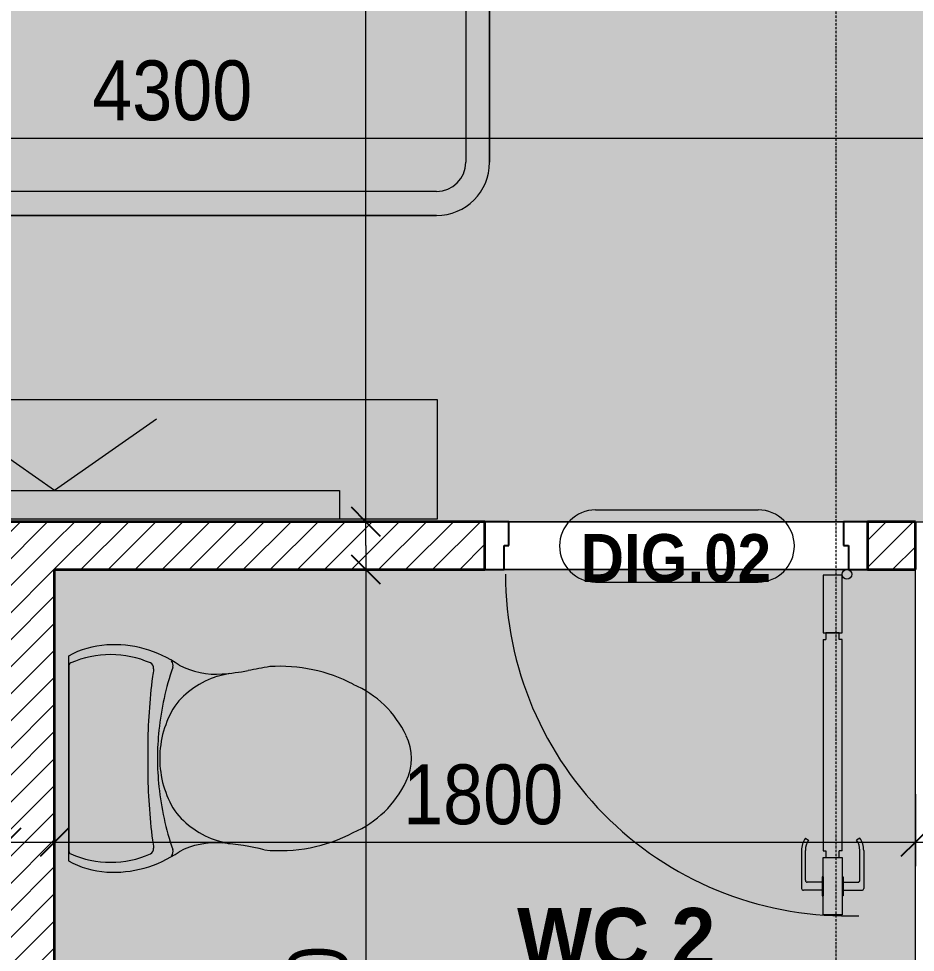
# Model space of a CAD drawing. Header units: millimetres. Extents: x 31499 to 223976, y 3719 to 80291.
# Drawn here: x 39978 to 41853, y 74437 to 76388 of the extents above; entities that cross this region are included whole.
import ezdxf

# ---------------------------------------------------------------- set-up
doc = ezdxf.new("R2010")
doc.units = ezdxf.units.MM
doc.linetypes.add('Dash Dot 3_16_', pattern=[7.9375, 4.7625, -1.5875, 0, -1.5875])
for name, color, linetype, lineweight in [('0-1', 7, 'Continuous', 5), ('A-ANNO-DIMS', 211, 'Continuous', 9), ('A-ANNO-DIMS-50', 211, 'Continuous', 9), ('A-DETL-GENF-1', 7, 'Continuous', 18), ('A-DETL-THIN', 151, 'Continuous', 18), ('A-DOOR', 31, 'Continuous', 18), ('A-DOOR-1', 7, 'Continuous', 18), ('A-DOOR-3', 90, 'Continuous', 25), ('A-DOOR-IDEN', 31, 'Continuous', 9), ('A-FLOR-3', 7, 'Continuous', 18), ('A-WALL-5', 250, 'Continuous', 35), ('A-WALL-PATT-1', 9, 'Continuous', 18), ('G-ANNO-SYMB-1', 111, 'Dash Dot 3_16_', 18), ('G-ANNO-TEXT-1', 7, 'Continuous', 9), ('I-FURN', 30, 'Continuous', 18), ('I-FURN-2', 253, 'Continuous', 18), ('P-SANR-FIXT', 6, 'Continuous', 18), ('P-SANR-FIXT-1', 253, 'Continuous', 18)]:
    doc.layers.add(name, color=color, linetype=linetype, lineweight=lineweight)
doc.styles.add('Arial_B', font='arialbd.ttf', dxfattribs={"width": 0.9, "height": 100})
doc.styles.add('Arial_B_2', font='arialbd.ttf', dxfattribs={"width": 0.95, "height": 125})
doc.styles.add('UTM Avo', font='', dxfattribs={"width": 0.9, "height": 125})
doc.styles.get('UTM Avo').set_extended_font_data('UTM Avo')
doc.dimstyles.new('1_Dim_chi_tiet_2_5', dxfattribs={"dimscale": 304.8, "dimtxt": 124.912619, "dimasz": 0.19685, "dimexe": 0.164042, "dimexo": 0.0625, "dimgap": 0.016404, "dimtad": 1, "dimdec": 0, "dimrnd": 5, "dimzin": 0, "dimdsep": 46, "dimtxsty": 'UTM Avo', "dimblk1": 'OBLIQUE', "dimblk2": 'OBLIQUE', "dimsah": 1, "dimcen": 0.09, "dimdle": 0.164042, "dimazin": 0, "dimtfac": 1, "dimtdec": 4, "dimtix": 1, "dimtmove": 0, "dimatfit": 3, "dimfxl": 0.328084, "dimfxlon": 1, "dimtvp": 1, "dimtolj": 1, "dimtzin": 0, "dimarcsym": 2})
pattern_1 = [(45, (0, 0), (-28.284271, 28.284271), [])]

# ---------------------------------------------------------------- blocks, each defined once
blk = doc.blocks.new('DOOR_CW_01 CANH MO-PANEL KINH - DIG_02-800x2200-CỬA NHÔM KÍNH-400864-TKCS_CĂN HỘ LOẠI 2A - MẶT BẰNG')
at = {"layer": 'A-DETL-GENF-1'}
for p, q in [((-347, 772), (-307, 772)), ((-347, 652), (-347, 772)), ((-307, 772), (-307, 652)), ((-349, 731.8), (-347, 731.8)), ((-349, 692.2), (-349, 731.8)), ((-347, 692.2), (-347, 731.8)), ((-307, 692.2), (-307, 731.8)), ((-305, 731.8), (-307, 731.8)), ((-305, 692.2), (-305, 731.8)), ((-392, 637), (-392, 716.5)), ((-349, 720.5), (-388, 720.5)), ((-349, 703.5), (-380, 703.5)), ((-305, 720.5), (-266, 720.5)), ((-305, 703.5), (-274, 703.5)), ((-262, 637), (-262, 716.5)), ((-384, 699.5), (-384, 637)), ((-347, 692.2), (-349, 692.2)), ((-307, 692.2), (-305, 692.2)), ((-270, 699.5), (-270, 637)), ((-307, 652), (-347, 652)), ((-313, 652), (-341, 652)), ((-341, 652), (-341, 638)), ((-313, 638), (-313, 652)), ((-347, 638), (-341, 638)), ((-347, 638), (-347, 196)), ((-307, 638), (-313, 638)), ((-307, 196), (-307, 638)), ((-383.9, 611.2), (-377.3, 615.8)), ((-270.1, 611.2), (-276.7, 615.8)), ((-347, 196), (-341, 196)), ((-341, 196), (-341, 182)), ((-307, 196), (-313, 196)), ((-313, 182), (-313, 196)), ((-307, 182), (-347, 182)), ((-347, 182), (-347, 62)), ((-341, 182), (-313, 182)), ((-307, 62), (-307, 182)), ((-347, 62), (-307, 62))]:
    blk.add_line(p, q, dxfattribs=at)
blk.add_circle((-357, 60), 10, dxfattribs=at)
for centre, radius, start, end in [((-357, 60), 714, 360, 92), ((-388, 716.5), 4, 90, 180), ((-380, 699.5), 4, 90, 180), ((-274, 699.5), 4, 0, 90), ((-266, 716.5), 4, 0, 90), ((-347, 637), 45, 180, 215), ((-347, 637), 37, 180, 215), ((-307, 637), 37, 325, 0), ((-307, 637), 45, 325, 0)]:
    blk.add_arc(centre, radius, start, end, dxfattribs=at)
at = {"layer": 'A-DOOR-1'}
blk.add_line((-357, 50), (-332, 50), dxfattribs=at)
at = {"layer": 'A-DOOR-3'}
for p, q in [((-360, 50), (-400, 50)), ((-400, 50), (-400, -50)), ((-360, 0), (-360, 50)), ((400, 50), (360, 50)), ((360, 50), (360, 0)), ((400, -50), (400, 50)), ((-350, 0), (-360, 0)), ((-350, -50), (-350, 0)), ((360, 0), (350, 0)), ((350, 0), (350, -50)), ((-400, -50), (-350, -50)), ((350, -50), (400, -50))]:
    blk.add_line(p, q, dxfattribs=at)
blk = doc.blocks.new('TOILET - TOILET-348229-TKCS_CĂN HỘ LOẠI 2A - MẶT BẰNG')
at = {"layer": 'P-SANR-FIXT-1'}
for p, q in [((214.2, -19.1), (-214.2, -19.1)), ((194, -19.9), (-194, -19.9)), ((-171.7, -330.3), (-178.6, -355.5)), ((171.7, -330.3), (178.6, -355.5))]:
    blk.add_line(p, q, dxfattribs=at)
for centre, radius, start, end in [((-46.1, -111.1), 191.6, 151.2809, 176.4513), ((46.1, -111.1), 191.6, 3.5487, 28.7191), ((-9.8, -107.2), 207.3, 156.2862, 203.7138), ((-193.7, -26.4), 6.48, 92.3168, 156.2862), ((193.7, -26.4), 6.48, 23.7138, 87.6832), ((9.8, -107.2), 207.3, 336.2862, 23.7138), ((1.9, -114.1), 239.7, 176.4513, 195.2961), ((-1.9, -114.1), 239.7, 344.7039, 3.5487), ((-4, -115.7), 233.6, 195.2961, 215.2147), ((-189.1, -185.5), 11.7, 205.4105, 277.5788), ((178.9, -2951.3), 2778.4, 97.2351, 97.5788), ((-14.3, -1400.4), 1215.6, 90.3974, 97.407), ((0, -3462.8), 3278, 89.6026, 90.3974), ((14.3, -1400.4), 1215.6, 82.593, 89.6026), ((-178.9, -2951.3), 2778.4, 82.4212, 82.7649), ((189.1, -185.5), 11.7, 262.4212, 334.5895), ((4, -115.7), 233.6, 324.7853, 344.7039), ((0.6, -792.1), 586.9, 95.8322, 108.9927), ((0, -416), 206.1, 90, 122.0732), ((0, -786.7), 581.5, 84.1678, 95.8322), ((0, -416), 206.1, 57.9268, 90), ((-0.6, -792.1), 586.9, 71.0073, 84.1678), ((-195, -224.1), 13.8, 230.6724, 288.9927), ((-343.5, -327.4), 167.3, 355.4559, 27.38), ((-0.4, -384), 179.5, 127.4036, 162.5964), ((0.4, -384), 179.5, 17.4036, 52.5964), ((343.5, -327.4), 167.3, 152.62, 184.5441), ((195, -224.1), 13.8, 251.0073, 309.3276), ((-719.2, -297.5), 544.3, 346.0536, 355.4559), ((719.2, -297.5), 544.3, 184.5441, 190.2879), ((-1948.3, -805.1), 2171.2, 9.681, 10.8949), ((137.1, -461.2), 329.8, 174.3487, 207.6878), ((-137.1, -461.2), 329.8, 332.3122, 3.6835), ((45.1, -528.6), 217.6, 203.2216, 244.7718), ((-45.1, -528.6), 217.6, 295.2282, 336.7784), ((0, -624.4), 111.7, 244.7718, 295.2282)]:
    blk.add_arc(centre, radius, start, end, dxfattribs=at)
blk = doc.blocks.new('GIUONG NGU-2TAB-1600x2000 - GIUONG NGU-2TAB-1600x2000-V5-TKCS_CĂN HỘ LOẠI 2A - MẶT BẰNG')
at = {"layer": 'I-FURN-2'}
for p, q in [((2108.2, -1938.9), (2108.2, -50)), ((2108.2, -50), (2108.2, -1938.9)), ((2058.2, -100), (2058.2, -1938.9)), ((1997.1, -2000), (569.6, -2000)), ((569.6, -2050), (1997.1, -2050)), ((1997.1, -2050), (569.6, -2050))]:
    blk.add_line(p, q, dxfattribs=at)
for radius, end in [(111.1, 360), (61.1, 0), (111.1, 0)]:
    blk.add_arc((1997.1, -1938.9), radius, 270, end, dxfattribs=at)
blk = doc.blocks.new('RES_BAN AN - RES_BAN AN-901221-TKCS_CĂN HỘ LOẠI 2A - MẶT BẰNG')
at = {"layer": 'I-FURN-2'}
for p, q in [((0, 250), (1600, 250)), ((0, 0), (0, 250)), ((1600, 250), (1600, 0)), ((1600, 0), (0, 0))]:
    blk.add_line(p, q, dxfattribs=at)
blk = doc.blocks.new('KE TIVI-2 - KE TIVI-2-901222-TKCS_CĂN HỘ LOẠI 2A - MẶT BẰNG')
at = {"layer": 'I-FURN-2'}
for p, q in [((0, 60), (-245.7, 232.1)), ((213, 209.1), (0, 60)), ((-595.6, 60), (595.6, 60)), ((-595.6, 0), (-595.6, 60)), ((595.6, 60), (595.6, 0)), ((595.6, 0), (-595.6, 0))]:
    blk.add_line(p, q, dxfattribs=at)
blk = doc.blocks.new('NCV_TKTC_TANG 2_rvt-1-TKCS_CĂN HỘ LOẠI 2A - MẶT BẰNG')
at = {"layer": 'A-WALL-PATT-1'}
h = blk.add_hatch(dxfattribs=at)
h.set_pattern_fill('FP_1', color=256, style=0, pattern_type=2)
h.set_pattern_definition(pattern_1)
h.paths.add_polyline_path([(38353, 75236.9), (40052.6, 75236.9), (40052.6, 75336.9), (38152.6, 75336.9), (38152.6, 75236.9)])
h = blk.add_hatch(dxfattribs=at)
h.set_pattern_fill('FP_1', color=256, style=0, pattern_type=2)
h.set_pattern_definition(pattern_1)
h.paths.add_polyline_path([(40952.6, 75236.9), (40952.6, 75336.9), (40052.6, 75336.9), (40052.6, 75236.9), (40555.2, 75236.9)])
h.paths.add_polyline_path([(41852.6, 75236.9), (41852.6, 75336.9), (41752.6, 75336.9), (41752.6, 75236.9)])
h = blk.add_hatch(dxfattribs=at)
h.set_pattern_fill('FP_1', color=256, style=0, pattern_type=2)
h.set_pattern_definition(pattern_1)
h.paths.add_polyline_path([(40052.6, 73436.9), (40052.6, 75236.9), (39952.6, 75236.9), (39952.6, 73436.9)])
at = {"layer": 'A-FLOR-3'}
for p, q in [((41002.6, 75336.9), (41702.6, 75336.9)), ((41702.6, 75336.9), (41002.6, 75336.9)), ((40992.6, 75236.9), (41712.6, 75236.9)), ((41852.6, 73336.9), (41852.6, 75236.9))]:
    blk.add_line(p, q, dxfattribs=at)
at = {"layer": 'A-WALL-5'}
for p, q in [((40052.6, 75336.9), (38152.6, 75336.9)), ((40952.6, 75336.9), (40052.6, 75336.9)), ((40952.6, 75236.9), (40952.6, 75336.9)), ((41852.6, 75336.9), (41752.6, 75336.9)), ((41752.6, 75336.9), (41752.6, 75236.9)), ((41852.6, 75236.9), (41852.6, 75336.9)), ((40052.6, 75236.9), (40952.6, 75236.9)), ((40052.6, 73436.9), (40052.6, 75236.9)), ((41752.6, 75236.9), (41852.6, 75236.9))]:
    blk.add_line(p, q, dxfattribs=at)
at = {"layer": 'A-DOOR', "rotation": 180}
blk.add_blockref('DOOR_CW_01 CANH MO-PANEL KINH - DIG_02-800x2200-CỬA NHÔM KÍNH-400864-TKCS_CĂN HỘ LOẠI 2A - MẶT BẰNG', (41352.6, 75286.9), dxfattribs=at)
at = {"layer": 'I-FURN'}
for name, p in [('GIUONG NGU-2TAB-1600x2000 - GIUONG NGU-2TAB-1600x2000-V5-TKCS_CĂN HỘ LOẠI 2A - MẶT BẰNG', (38854.1, 78026.9)), ('RES_BAN AN - RES_BAN AN-901221-TKCS_CĂN HỘ LOẠI 2A - MẶT BẰNG', (39252.6, 75342)), ('KE TIVI-2 - KE TIVI-2-901222-TKCS_CĂN HỘ LOẠI 2A - MẶT BẰNG', (40052.6, 75342))]:
    blk.add_blockref(name, p, dxfattribs=at)
at = {"layer": 'P-SANR-FIXT', "rotation": 89.99999999999868}
blk.add_blockref('TOILET - TOILET-348229-TKCS_CĂN HỘ LOẠI 2A - MẶT BẰNG', (40062.6, 74842), dxfattribs=at)
blk = doc.blocks.new('STN_Door Tag - STN_Door Tag-1788670-TKCS_CĂN HỘ LOẠI 2A - MẶT BẰNG')
at = {"layer": 'A-DOOR-IDEN'}
for p, q in [((-3.37, 1.495), (3.431, 1.495)), ((-3.37, -1.524), (3.431, -1.524))]:
    blk.add_line(p, q, dxfattribs=at)
for centre, start, end in [((-3.37, -0.015), 90, 270), ((3.431, -0.015), 270, 90)]:
    blk.add_arc(centre, 1.509, start, end, dxfattribs=at)
blk = doc.blocks.new('DIMBLOCK32-TKCS_CĂN HỘ LOẠI 2A - MẶT BẰNG')
at = {"layer": 'A-ANNO-DIMS-50'}
for p, q in [((38152.6, 74767.1), (38152.6, 74617.1)), ((38152.6, 74667.1), (38152.6, 74767.1)), ((39952.6, 74767.1), (39952.6, 74617.1)), ((39952.6, 74667.1), (39952.6, 74767.1)), ((38102.6, 74667.1), (40002.6, 74667.1))]:
    blk.add_line(p, q, dxfattribs=at)
at = {"layer": 'A-ANNO-DIMS-50', "lineweight": 25}
for p, q in [((38152.6, 74667.1), (38182.6, 74697.1)), ((39952.6, 74667.1), (39982.6, 74697.1)), ((38152.6, 74667.1), (38122.6, 74637.1)), ((39952.6, 74667.1), (39922.6, 74637.1))]:
    blk.add_line(p, q, dxfattribs=at)
at = {"layer": 'A-ANNO-DIMS-50', "color": 0, "insert": (38881.4, 74829.5), "char_height": 125, "width": 410.824, "attachment_point": 1, "line_spacing_factor": 1.110334, "style": 'UTM Avo'}
blk.add_mtext('1800', dxfattribs=at)
blk = doc.blocks.new('_Oblique')
at = {"color": 0, "linetype": 'ByBlock', "lineweight": -2}
blk.add_line((-0.5, -0.5), (0.5, 0.5), dxfattribs=at)
blk = doc.blocks.new('DIMBLOCK33-TKCS_CĂN HỘ LOẠI 2A - MẶT BẰNG')
at = {"layer": 'A-ANNO-DIMS-50'}
for p, q in [((40052.6, 74767.1), (40052.6, 74617.1)), ((40052.6, 74667.1), (40052.6, 74767.1)), ((41852.6, 74767.1), (41852.6, 74617.1)), ((41852.6, 74667.1), (41852.6, 74767.1)), ((40002.6, 74667.1), (41902.6, 74667.1))]:
    blk.add_line(p, q, dxfattribs=at)
at = {"layer": 'A-ANNO-DIMS-50', "lineweight": 25}
for p, q in [((40052.6, 74667.1), (40082.6, 74697.1)), ((41852.6, 74667.1), (41882.6, 74697.1)), ((40052.6, 74667.1), (40022.6, 74637.1)), ((41852.6, 74667.1), (41822.6, 74637.1))]:
    blk.add_line(p, q, dxfattribs=at)
at = {"layer": 'A-ANNO-DIMS-50', "color": 0, "insert": (40781.4, 74829.5), "char_height": 125, "width": 410.824, "attachment_point": 1, "line_spacing_factor": 1.110334, "style": 'UTM Avo'}
blk.add_mtext('1800', dxfattribs=at)
blk = doc.blocks.new('DIMBLOCK34-TKCS_CĂN HỘ LOẠI 2A - MẶT BẰNG')
at = {"layer": 'A-ANNO-DIMS-50'}
for p, q in [((40703.3, 75286.9), (40703.3, 73286.9)), ((40803.3, 75236.9), (40653.3, 75236.9)), ((40703.3, 75236.9), (40803.3, 75236.9)), ((40803.3, 73336.9), (40653.3, 73336.9)), ((40703.3, 73336.9), (40803.3, 73336.9))]:
    blk.add_line(p, q, dxfattribs=at)
at = {"layer": 'A-ANNO-DIMS-50', "lineweight": 25}
for p, q in [((40703.3, 75236.9), (40673.3, 75266.9)), ((40703.3, 75236.9), (40733.3, 75206.9)), ((40703.3, 73336.9), (40673.3, 73366.9)), ((40703.3, 73336.9), (40733.3, 73306.9))]:
    blk.add_line(p, q, dxfattribs=at)
at = {"layer": 'A-ANNO-DIMS-50', "color": 0, "insert": (40540.9, 74115.8), "char_height": 125, "width": 410.824, "attachment_point": 1, "rotation": 90, "line_spacing_factor": 1.110334, "style": 'UTM Avo'}
blk.add_mtext('1900', dxfattribs=at)
blk = doc.blocks.new('DIMBLOCK36-TKCS_CĂN HỘ LOẠI 2A - MẶT BẰNG')
at = {"layer": 'A-ANNO-DIMS-50'}
for p, q in [((38152.6, 76238.6), (38152.6, 76088.6)), ((38152.6, 76138.6), (38152.6, 76238.6)), ((42452.6, 76238.6), (42452.6, 76088.6)), ((42452.6, 76138.6), (42452.6, 76238.6)), ((38102.6, 76138.6), (42502.6, 76138.6))]:
    blk.add_line(p, q, dxfattribs=at)
at = {"layer": 'A-ANNO-DIMS-50', "lineweight": 25}
for p, q in [((38152.6, 76138.6), (38182.6, 76168.6)), ((42452.6, 76138.6), (42482.6, 76168.6)), ((38152.6, 76138.6), (38122.6, 76108.6)), ((42452.6, 76138.6), (42422.6, 76108.6))]:
    blk.add_line(p, q, dxfattribs=at)
at = {"layer": 'A-ANNO-DIMS-50', "color": 0, "insert": (40131.4, 76301), "char_height": 125, "width": 410.824, "attachment_point": 1, "line_spacing_factor": 1.110334, "style": 'UTM Avo'}
blk.add_mtext('4300', dxfattribs=at)
blk = doc.blocks.new('DIMBLOCK37-TKCS_CĂN HỘ LOẠI 2A - MẶT BẰNG')
at = {"layer": 'A-ANNO-DIMS-50'}
for p, q in [((40703.3, 75286.9), (40703.3, 78086.9)), ((40603.3, 78036.9), (40753.3, 78036.9)), ((40703.3, 78036.9), (40603.3, 78036.9)), ((40603.3, 75336.9), (40753.3, 75336.9)), ((40703.3, 75336.9), (40603.3, 75336.9))]:
    blk.add_line(p, q, dxfattribs=at)
at = {"layer": 'A-ANNO-DIMS-50', "lineweight": 25}
for p, q in [((40703.3, 78036.9), (40673.3, 78066.9)), ((40703.3, 78036.9), (40733.3, 78006.9)), ((40703.3, 75336.9), (40673.3, 75366.9)), ((40703.3, 75336.9), (40733.3, 75306.9))]:
    blk.add_line(p, q, dxfattribs=at)
at = {"layer": 'A-ANNO-DIMS-50', "color": 0, "insert": (40540.9, 76515.8), "char_height": 125, "width": 410.824, "attachment_point": 1, "rotation": 90, "line_spacing_factor": 1.110334, "style": 'UTM Avo'}
blk.add_mtext('2700', dxfattribs=at)

msp = doc.modelspace()

# ---------------------------------------------------------------- hatches: boundary and pattern name
at = {"layer": 'A-DETL-GENF-1'}
msp.add_hatch(color=256, dxfattribs=at).paths.add_polyline_path([(38152.6, 75336.9), (42452.6, 75337.4), (42452.6, 77936.9), (42252.6, 77936.9), (42252.6, 78036.9), (38652.6, 78036.9), (38652.6, 77886.9), (38152.6, 77886.9), (38152.6, 75375.1)])
h = msp.add_hatch(color=256, dxfattribs=at)
h.paths.add_polyline_path([(40997.6, 73336.9), (41852.6, 73336.9), (41852.6, 75236.9), (40052.6, 75236.9), (40052.6, 73336.9), (40361, 73336.9)])
h.paths.add_polyline_path([(40128.8, 73783.4), (40128.8, 73783.4), (40130.7, 73783.4)])
h.paths.add_polyline_path([(40124.7, 73783.4), (40124.7, 73783.9), (40124.7, 73783.9)])
h.paths.add_polyline_path([(40116.2, 73800.9), (40116.4, 73801), (40118.3, 73802.3)])

# ---------------------------------------------------------------- linework, layer by layer
at = {"layer": 'A-DETL-THIN'}
for p, q in [((38152.6, 75336.9), (42452.6, 75336.9)), ((41852.6, 75236.9), (40052.6, 75236.9)), ((40052.6, 75236.9), (40052.6, 73436.9)), ((41852.6, 73336.9), (41852.6, 75236.9))]:
    msp.add_line(p, q, dxfattribs=at)
at = {"layer": 'G-ANNO-SYMB-1'}
msp.add_line((41687.3, 68288.3), (41687.3, 79566.9), dxfattribs=at)

# ---------------------------------------------------------------- block references
at = {"layer": '0-1'}
msp.add_blockref('NCV_TKTC_TANG 2_rvt-1-TKCS_CĂN HỘ LOẠI 2A - MẶT BẰNG', (0, 0), dxfattribs=at)
at = {"layer": 'A-DOOR-IDEN', "xscale": 49.99999999999998, "yscale": 49.99999999999998, "zscale": 49.99999999999998}
msp.add_blockref('STN_Door Tag - STN_Door Tag-1788670-TKCS_CĂN HỘ LOẠI 2A - MẶT BẰNG', (41352.6, 75286.9), dxfattribs=at)

# ---------------------------------------------------------------- texts
at = {"layer": 'A-DOOR-IDEN', "insert": (41351.8, 75260.3), "char_height": 100, "width": 407.7, "attachment_point": 5, "line_spacing_factor": 0.936439, "style": 'Arial_B'}
msp.add_mtext('\\pt2.25,4.5,6.75,9,11.25,13.5,15.75,18,20.25,22.5,24.75,27,29.25,31.5,33.75,36,38.25,40.5,42.75,45,47.25,49.5,51.75,54,56.25,58.5,60.75,63,65.25,67.5,69.75,72;DIG.02', dxfattribs=at)
at = {"layer": 'G-ANNO-TEXT-1', "insert": (41227.2, 74355.4), "char_height": 125, "width": 911.05, "attachment_point": 5, "line_spacing_factor": 0.936439, "style": 'Arial_B_2'}
msp.add_mtext('\\pt570,1140,1710,2280,2850,3420,3990,4560,5130,5700,6270,6840,7410,7980,8550,9120,9690,10260,10830,11400,11970,12540,13110,13680,14250,14820,15390,15960,16530,17100,17670,18240;WC 2\\PS = 3,42m2', dxfattribs=at)

# ---------------------------------------------------------------- dimensions: what is measured, and where the dimension line sits
at = {"layer": 'A-ANNO-DIMS'}
for base, p1, p2, override, picture, middle in [((40703.3, 78036.9), (40603.3, 75336.9), (40603.3, 78036.9), {"dimpost": '<>', "dimfxl": 2700}, 'DIMBLOCK37-TKCS_CĂN HỘ LOẠI 2A - MẶT BẰNG', (40633.6, 76686.9)), ((40703.3, 73336.9), (40803.3, 75236.9), (40803.3, 73336.9), {"dimpost": '<>', "dimfxl": 1900}, 'DIMBLOCK34-TKCS_CĂN HỘ LOẠI 2A - MẶT BẰNG', (40633.6, 74286.9))]:
    dim = msp.add_linear_dim(base=base, p1=p1, p2=p2, angle=90, dimstyle='1_Dim_chi_tiet_2_5', override=override, dxfattribs=at)
    dim.commit()
    dim.dimension.update_dxf_attribs({"geometry": picture, "text_midpoint": middle})
for base, p1, p2, override, picture, middle in [((42452.6, 76138.6), (38152.6, 76238.6), (42452.6, 76238.6), {"dimpost": '<>', "dimfxl": 4300}, 'DIMBLOCK36-TKCS_CĂN HỘ LOẠI 2A - MẶT BẰNG', (40302.6, 76208.3)), ((39952.6, 74667.1), (38152.6, 74767.1), (39952.6, 74767.1), {"dimpost": '<>', "dimfxl": 1800}, 'DIMBLOCK32-TKCS_CĂN HỘ LOẠI 2A - MẶT BẰNG', (39052.6, 74736.8)), ((41852.6, 74667.1), (40052.6, 74767.1), (41852.6, 74767.1), {"dimpost": '<>', "dimfxl": 1800}, 'DIMBLOCK33-TKCS_CĂN HỘ LOẠI 2A - MẶT BẰNG', (40952.6, 74736.8))]:
    dim = msp.add_linear_dim(base=base, p1=p1, p2=p2, dimstyle='1_Dim_chi_tiet_2_5', override=override, dxfattribs=at)
    dim.commit()
    dim.dimension.update_dxf_attribs({"geometry": picture, "text_midpoint": middle})

doc.saveas('drawing.dxf')
